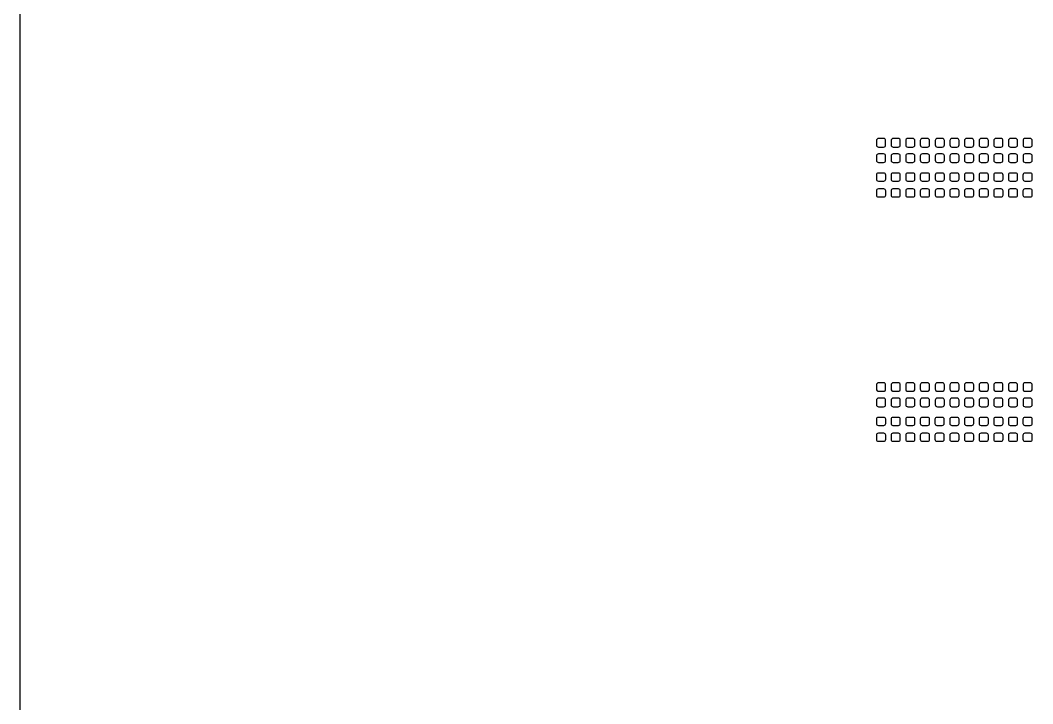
# Model space of a CAD drawing. Extents: x -190 to 190, y -140 to 140.
# Drawn here: x -190 to -86.3, y -70 to 0 of the extents above; entities that cross this region are included whole.
import ezdxf

# ---------------------------------------------------------------- set-up
doc = ezdxf.new("R2010")
doc.units = 0
doc.header["$MEASUREMENT"] = 0
doc.layers.get('0').update_dxf_attribs({"linetype": 'CONTINUOUS'})

msp = doc.modelspace()

# ---------------------------------------------------------------- linework, layer by layer
for points in [[(-190, 135.000039, -0.414214), (-185, 140.000049), (-185, 140.000049), (185, 140.000049), (185, 140.000049, -0.414214), (190, 135.000039), (190, 135.000039), (190, -134.999961), (190, -134.999961, -0.414214), (185, -139.999951), (185, -139.999951), (-185, -139.999951), (-185, -139.999951, -0.414214), (-190, -134.999961), (-190, -134.999961), (-190, 135.000039)], [(-101.380996, -12.326, 0.414882), (-101.6, -12.107), (-101.6, -12.107), (-102.107998, -12.107), (-102.107998, -12.107, 0.414882), (-102.326992, -12.326), (-102.326992, -12.326), (-102.326992, -12.763), (-102.326992, -12.763, 0.413546), (-102.107998, -12.982), (-102.107998, -12.982), (-101.6, -12.982), (-101.6, -12.982, 0.413546), (-101.380996, -12.763), (-101.380996, -12.763), (-101.380996, -12.326)], [(-99.882002, -12.326, 0.414882), (-100.101006, -12.107), (-100.101006, -12.107), (-100.608994, -12.107), (-100.608994, -12.107, 0.414882), (-100.827998, -12.326), (-100.827998, -12.326), (-100.827998, -12.763), (-100.827998, -12.763, 0.413546), (-100.608994, -12.982), (-100.608994, -12.982), (-100.101006, -12.982), (-100.101006, -12.982, 0.413546), (-99.882002, -12.763), (-99.882002, -12.763), (-99.882002, -12.326)], [(-98.384004, -12.326, 0.414882), (-98.602998, -12.107), (-98.602998, -12.107), (-99.110996, -12.107), (-99.110996, -12.107, 0.414882), (-99.33, -12.326), (-99.33, -12.326), (-99.33, -12.763), (-99.33, -12.763, 0.413546), (-99.110996, -12.982), (-99.110996, -12.982), (-98.602998, -12.982), (-98.602998, -12.982, 0.413546), (-98.384004, -12.763), (-98.384004, -12.763), (-98.384004, -12.326)], [(-96.885, -12.326, 0.414882), (-97.103994, -12.107), (-97.103994, -12.107), (-97.612002, -12.107), (-97.612002, -12.107, 0.414882), (-97.831006, -12.326), (-97.831006, -12.326), (-97.831006, -12.763), (-97.831006, -12.763, 0.413546), (-97.612002, -12.982), (-97.612002, -12.982), (-97.103994, -12.982), (-97.103994, -12.982, 0.413546), (-96.885, -12.763), (-96.885, -12.763), (-96.885, -12.326)], [(-95.361006, -12.326, 0.414882), (-95.58, -12.107), (-95.58, -12.107), (-96.087998, -12.107), (-96.087998, -12.107, 0.414882), (-96.307002, -12.326), (-96.307002, -12.326), (-96.307002, -12.763), (-96.307002, -12.763, 0.413546), (-96.087998, -12.982), (-96.087998, -12.982), (-95.58, -12.982), (-95.58, -12.982, 0.413546), (-95.361006, -12.763), (-95.361006, -12.763), (-95.361006, -12.326)], [(-93.863008, -12.326, 0.414882), (-94.082002, -12.107), (-94.082002, -12.107), (-94.59, -12.107), (-94.59, -12.107, 0.414882), (-94.809004, -12.326), (-94.809004, -12.326), (-94.809004, -12.763), (-94.809004, -12.763, 0.413546), (-94.59, -12.982), (-94.59, -12.982), (-94.082002, -12.982), (-94.082002, -12.982, 0.413546), (-93.863008, -12.763), (-93.863008, -12.763), (-93.863008, -12.326)], [(-92.363994, -12.326, 0.414882), (-92.582998, -12.107), (-92.582998, -12.107), (-93.090996, -12.107), (-93.090996, -12.107, 0.414882), (-93.31, -12.326), (-93.31, -12.326), (-93.31, -12.763), (-93.31, -12.763, 0.413546), (-93.090996, -12.982), (-93.090996, -12.982), (-92.582998, -12.982), (-92.582998, -12.982, 0.413546), (-92.363994, -12.763), (-92.363994, -12.763), (-92.363994, -12.326)], [(-90.865, -12.326, 0.414882), (-91.084004, -12.107), (-91.084004, -12.107), (-91.592002, -12.107), (-91.592002, -12.107, 0.414882), (-91.811006, -12.326), (-91.811006, -12.326), (-91.811006, -12.763), (-91.811006, -12.763, 0.413546), (-91.592002, -12.982), (-91.592002, -12.982), (-91.084004, -12.982), (-91.084004, -12.982, 0.413546), (-90.865, -12.763), (-90.865, -12.763), (-90.865, -12.326)], [(-89.367002, -12.326, 0.414882), (-89.585996, -12.107), (-89.585996, -12.107), (-90.094004, -12.107), (-90.094004, -12.107, 0.414882), (-90.312998, -12.326), (-90.312998, -12.326), (-90.312998, -12.763), (-90.312998, -12.763, 0.413546), (-90.094004, -12.982), (-90.094004, -12.982), (-89.585996, -12.982), (-89.585996, -12.982, 0.413546), (-89.367002, -12.763), (-89.367002, -12.763), (-89.367002, -12.326)], [(-87.867998, -12.326, 0.414882), (-88.087002, -12.107), (-88.087002, -12.107), (-88.595, -12.107), (-88.595, -12.107, 0.414882), (-88.813994, -12.326), (-88.813994, -12.326), (-88.813994, -12.763), (-88.813994, -12.763, 0.413546), (-88.595, -12.982), (-88.595, -12.982), (-88.087002, -12.982), (-88.087002, -12.982, 0.413546), (-87.867998, -12.763), (-87.867998, -12.763), (-87.867998, -12.326)], [(-86.37, -12.326, 0.414882), (-86.589004, -12.107), (-86.589004, -12.107), (-87.096992, -12.107), (-87.096992, -12.107, 0.414882), (-87.315996, -12.326), (-87.315996, -12.326), (-87.315996, -12.763), (-87.315996, -12.763, 0.413546), (-87.096992, -12.982), (-87.096992, -12.982), (-86.589004, -12.982), (-86.589004, -12.982, 0.413546), (-86.37, -12.763), (-86.37, -12.763), (-86.37, -12.326)], [(-101.380996, -13.9, 0.413553), (-101.6, -13.681), (-101.6, -13.681), (-102.107998, -13.681), (-102.107998, -13.681, 0.413553), (-102.326992, -13.9), (-102.326992, -13.9), (-102.326992, -14.337), (-102.326992, -14.337, 0.414875), (-102.107998, -14.556), (-102.107998, -14.556), (-101.6, -14.556), (-101.6, -14.556, 0.414875), (-101.380996, -14.337), (-101.380996, -14.337), (-101.380996, -13.9)], [(-99.882002, -13.9, 0.413553), (-100.101006, -13.681), (-100.101006, -13.681), (-100.608994, -13.681), (-100.608994, -13.681, 0.413553), (-100.827998, -13.9), (-100.827998, -13.9), (-100.827998, -14.337), (-100.827998, -14.337, 0.414875), (-100.608994, -14.556), (-100.608994, -14.556), (-100.101006, -14.556), (-100.101006, -14.556, 0.414875), (-99.882002, -14.337), (-99.882002, -14.337), (-99.882002, -13.9)], [(-98.384004, -13.9, 0.413553), (-98.602998, -13.681), (-98.602998, -13.681), (-99.110996, -13.681), (-99.110996, -13.681, 0.413553), (-99.33, -13.9), (-99.33, -13.9), (-99.33, -14.337), (-99.33, -14.337, 0.414875), (-99.110996, -14.556), (-99.110996, -14.556), (-98.602998, -14.556), (-98.602998, -14.556, 0.414875), (-98.384004, -14.337), (-98.384004, -14.337), (-98.384004, -13.9)], [(-96.885, -13.9, 0.413553), (-97.103994, -13.681), (-97.103994, -13.681), (-97.612002, -13.681), (-97.612002, -13.681, 0.413553), (-97.831006, -13.9), (-97.831006, -13.9), (-97.831006, -14.337), (-97.831006, -14.337, 0.414875), (-97.612002, -14.556), (-97.612002, -14.556), (-97.103994, -14.556), (-97.103994, -14.556, 0.414875), (-96.885, -14.337), (-96.885, -14.337), (-96.885, -13.9)], [(-95.361006, -13.9, 0.413553), (-95.58, -13.681), (-95.58, -13.681), (-96.087998, -13.681), (-96.087998, -13.681, 0.413553), (-96.307002, -13.9), (-96.307002, -13.9), (-96.307002, -14.337), (-96.307002, -14.337, 0.414875), (-96.087998, -14.556), (-96.087998, -14.556), (-95.58, -14.556), (-95.58, -14.556, 0.414875), (-95.361006, -14.337), (-95.361006, -14.337), (-95.361006, -13.9)], [(-93.863008, -13.9, 0.413553), (-94.082002, -13.681), (-94.082002, -13.681), (-94.59, -13.681), (-94.59, -13.681, 0.413553), (-94.809004, -13.9), (-94.809004, -13.9), (-94.809004, -14.337), (-94.809004, -14.337, 0.414875), (-94.59, -14.556), (-94.59, -14.556), (-94.082002, -14.556), (-94.082002, -14.556, 0.414875), (-93.863008, -14.337), (-93.863008, -14.337), (-93.863008, -13.9)], [(-92.363994, -13.9, 0.413553), (-92.582998, -13.681), (-92.582998, -13.681), (-93.090996, -13.681), (-93.090996, -13.681, 0.413553), (-93.31, -13.9), (-93.31, -13.9), (-93.31, -14.337), (-93.31, -14.337, 0.414875), (-93.090996, -14.556), (-93.090996, -14.556), (-92.582998, -14.556), (-92.582998, -14.556, 0.414875), (-92.363994, -14.337), (-92.363994, -14.337), (-92.363994, -13.9)], [(-90.865, -13.9, 0.413553), (-91.084004, -13.681), (-91.084004, -13.681), (-91.592002, -13.681), (-91.592002, -13.681, 0.413553), (-91.811006, -13.9), (-91.811006, -13.9), (-91.811006, -14.337), (-91.811006, -14.337, 0.414875), (-91.592002, -14.556), (-91.592002, -14.556), (-91.084004, -14.556), (-91.084004, -14.556, 0.414875), (-90.865, -14.337), (-90.865, -14.337), (-90.865, -13.9)], [(-89.367002, -13.9, 0.413553), (-89.585996, -13.681), (-89.585996, -13.681), (-90.094004, -13.681), (-90.094004, -13.681, 0.413553), (-90.312998, -13.9), (-90.312998, -13.9), (-90.312998, -14.337), (-90.312998, -14.337, 0.414875), (-90.094004, -14.556), (-90.094004, -14.556), (-89.585996, -14.556), (-89.585996, -14.556, 0.414875), (-89.367002, -14.337), (-89.367002, -14.337), (-89.367002, -13.9)], [(-87.867998, -13.9, 0.413553), (-88.087002, -13.681), (-88.087002, -13.681), (-88.595, -13.681), (-88.595, -13.681, 0.413553), (-88.813994, -13.9), (-88.813994, -13.9), (-88.813994, -14.337), (-88.813994, -14.337, 0.414875), (-88.595, -14.556), (-88.595, -14.556), (-88.087002, -14.556), (-88.087002, -14.556, 0.414875), (-87.867998, -14.337), (-87.867998, -14.337), (-87.867998, -13.9)], [(-86.37, -13.9, 0.413553), (-86.589004, -13.681), (-86.589004, -13.681), (-87.096992, -13.681), (-87.096992, -13.681, 0.413553), (-87.315996, -13.9), (-87.315996, -13.9), (-87.315996, -14.337), (-87.315996, -14.337, 0.414875), (-87.096992, -14.556), (-87.096992, -14.556), (-86.589004, -14.556), (-86.589004, -14.556, 0.414875), (-86.37, -14.337), (-86.37, -14.337), (-86.37, -13.9)], [(-101.379004, -15.851, 0.413483), (-101.579004, -15.651001), (-101.579004, -15.651001), (-102.128994, -15.651001), (-102.128994, -15.651001, 0.413483), (-102.329004, -15.851), (-102.329004, -15.851), (-102.329004, -16.273999), (-102.329004, -16.273999, 0.414945), (-102.128994, -16.473999), (-102.128994, -16.473999), (-101.579004, -16.473999), (-101.579004, -16.473999, 0.414945), (-101.379004, -16.273999), (-101.379004, -16.273999), (-101.379004, -15.851)], [(-99.880996, -15.851, 0.413483), (-100.080996, -15.651001), (-100.080996, -15.651001), (-100.630996, -15.651001), (-100.630996, -15.651001, 0.413483), (-100.831006, -15.851), (-100.831006, -15.851), (-100.831006, -16.273999), (-100.831006, -16.273999, 0.414945), (-100.630996, -16.473999), (-100.630996, -16.473999), (-100.080996, -16.473999), (-100.080996, -16.473999, 0.414945), (-99.880996, -16.273999), (-99.880996, -16.273999), (-99.880996, -15.851)], [(-98.381992, -15.851, 0.413483), (-98.582002, -15.651001), (-98.582002, -15.651001), (-99.132002, -15.651001), (-99.132002, -15.651001, 0.413483), (-99.332002, -15.851), (-99.332002, -15.851), (-99.332002, -16.273999), (-99.332002, -16.273999, 0.414945), (-99.132002, -16.473999), (-99.132002, -16.473999), (-98.582002, -16.473999), (-98.582002, -16.473999, 0.414945), (-98.381992, -16.273999), (-98.381992, -16.273999), (-98.381992, -15.851)], [(-96.882998, -15.851, 0.413483), (-97.082998, -15.651001), (-97.082998, -15.651001), (-97.632998, -15.651001), (-97.632998, -15.651001, 0.413483), (-97.832998, -15.851), (-97.832998, -15.851), (-97.832998, -16.273999), (-97.832998, -16.273999, 0.414945), (-97.632998, -16.473999), (-97.632998, -16.473999), (-97.082998, -16.473999), (-97.082998, -16.473999, 0.414945), (-96.882998, -16.273999), (-96.882998, -16.273999), (-96.882998, -15.851)], [(-95.358994, -15.851, 0.413483), (-95.559004, -15.651001), (-95.559004, -15.651001), (-96.109004, -15.651001), (-96.109004, -15.651001, 0.413483), (-96.308994, -15.851), (-96.308994, -15.851), (-96.308994, -16.273999), (-96.308994, -16.273999, 0.414945), (-96.109004, -16.473999), (-96.109004, -16.473999), (-95.559004, -16.473999), (-95.559004, -16.473999, 0.414945), (-95.358994, -16.273999), (-95.358994, -16.273999), (-95.358994, -15.851)], [(-93.860996, -15.851, 0.413483), (-94.061006, -15.651001), (-94.061006, -15.651001), (-94.610996, -15.651001), (-94.610996, -15.651001, 0.413483), (-94.810996, -15.851), (-94.810996, -15.851), (-94.810996, -16.273999), (-94.810996, -16.273999, 0.414945), (-94.610996, -16.473999), (-94.610996, -16.473999), (-94.061006, -16.473999), (-94.061006, -16.473999, 0.414945), (-93.860996, -16.273999), (-93.860996, -16.273999), (-93.860996, -15.851)], [(-92.362002, -15.851, 0.413483), (-92.562002, -15.651001), (-92.562002, -15.651001), (-93.112002, -15.651001), (-93.112002, -15.651001, 0.413483), (-93.312002, -15.851), (-93.312002, -15.851), (-93.312002, -16.273999), (-93.312002, -16.273999, 0.414945), (-93.112002, -16.473999), (-93.112002, -16.473999), (-92.562002, -16.473999), (-92.562002, -16.473999, 0.414945), (-92.362002, -16.273999), (-92.362002, -16.273999), (-92.362002, -15.851)], [(-90.864004, -15.851, 0.413483), (-91.063994, -15.651001), (-91.063994, -15.651001), (-91.614004, -15.651001), (-91.614004, -15.651001, 0.413483), (-91.813994, -15.851), (-91.813994, -15.851), (-91.813994, -16.273999), (-91.813994, -16.273999, 0.414945), (-91.614004, -16.473999), (-91.614004, -16.473999), (-91.063994, -16.473999), (-91.063994, -16.473999, 0.414945), (-90.864004, -16.273999), (-90.864004, -16.273999), (-90.864004, -15.851)], [(-89.365, -15.851, 0.413483), (-89.565, -15.651001), (-89.565, -15.651001), (-90.115, -15.651001), (-90.115, -15.651001, 0.413483), (-90.315, -15.851), (-90.315, -15.851), (-90.315, -16.273999), (-90.315, -16.273999, 0.414945), (-90.115, -16.473999), (-90.115, -16.473999), (-89.565, -16.473999), (-89.565, -16.473999, 0.414945), (-89.365, -16.273999), (-89.365, -16.273999), (-89.365, -15.851)], [(-87.865996, -15.851, 0.413483), (-88.065996, -15.651001), (-88.065996, -15.651001), (-88.615996, -15.651001), (-88.615996, -15.651001, 0.413483), (-88.816006, -15.851), (-88.816006, -15.851), (-88.816006, -16.273999), (-88.816006, -16.273999, 0.414945), (-88.615996, -16.473999), (-88.615996, -16.473999), (-88.065996, -16.473999), (-88.065996, -16.473999, 0.414945), (-87.865996, -16.273999), (-87.865996, -16.273999), (-87.865996, -15.851)], [(-86.367998, -15.851, 0.413483), (-86.567998, -15.651001), (-86.567998, -15.651001), (-87.117998, -15.651001), (-87.117998, -15.651001, 0.413483), (-87.318008, -15.851), (-87.318008, -15.851), (-87.318008, -16.273999), (-87.318008, -16.273999, 0.414945), (-87.117998, -16.473999), (-87.117998, -16.473999), (-86.567998, -16.473999), (-86.567998, -16.473999, 0.414945), (-86.367998, -16.273999), (-86.367998, -16.273999), (-86.367998, -15.851)], [(-101.379004, -17.476, 0.414942), (-101.579004, -17.276), (-101.579004, -17.276), (-102.128994, -17.276), (-102.128994, -17.276, 0.414942), (-102.329004, -17.476), (-102.329004, -17.476), (-102.329004, -17.898999), (-102.329004, -17.898999, 0.413487), (-102.128994, -18.099), (-102.128994, -18.099), (-101.579004, -18.099), (-101.579004, -18.099, 0.413487), (-101.379004, -17.898999), (-101.379004, -17.898999), (-101.379004, -17.476)], [(-99.880996, -17.476, 0.414942), (-100.080996, -17.276), (-100.080996, -17.276), (-100.630996, -17.276), (-100.630996, -17.276, 0.414942), (-100.831006, -17.476), (-100.831006, -17.476), (-100.831006, -17.898999), (-100.831006, -17.898999, 0.413487), (-100.630996, -18.099), (-100.630996, -18.099), (-100.080996, -18.099), (-100.080996, -18.099, 0.413487), (-99.880996, -17.898999), (-99.880996, -17.898999), (-99.880996, -17.476)], [(-98.381992, -17.476, 0.414942), (-98.582002, -17.276), (-98.582002, -17.276), (-99.132002, -17.276), (-99.132002, -17.276, 0.414942), (-99.332002, -17.476), (-99.332002, -17.476), (-99.332002, -17.898999), (-99.332002, -17.898999, 0.413487), (-99.132002, -18.099), (-99.132002, -18.099), (-98.582002, -18.099), (-98.582002, -18.099, 0.413487), (-98.381992, -17.898999), (-98.381992, -17.898999), (-98.381992, -17.476)], [(-96.882998, -17.476, 0.414942), (-97.082998, -17.276), (-97.082998, -17.276), (-97.632998, -17.276), (-97.632998, -17.276, 0.414942), (-97.832998, -17.476), (-97.832998, -17.476), (-97.832998, -17.898999), (-97.832998, -17.898999, 0.413487), (-97.632998, -18.099), (-97.632998, -18.099), (-97.082998, -18.099), (-97.082998, -18.099, 0.413487), (-96.882998, -17.898999), (-96.882998, -17.898999), (-96.882998, -17.476)], [(-95.358994, -17.476, 0.414942), (-95.559004, -17.276), (-95.559004, -17.276), (-96.109004, -17.276), (-96.109004, -17.276, 0.414942), (-96.308994, -17.476), (-96.308994, -17.476), (-96.308994, -17.898999), (-96.308994, -17.898999, 0.413487), (-96.109004, -18.099), (-96.109004, -18.099), (-95.559004, -18.099), (-95.559004, -18.099, 0.413487), (-95.358994, -17.898999), (-95.358994, -17.898999), (-95.358994, -17.476)], [(-93.860996, -17.476, 0.414942), (-94.061006, -17.276), (-94.061006, -17.276), (-94.610996, -17.276), (-94.610996, -17.276, 0.414942), (-94.810996, -17.476), (-94.810996, -17.476), (-94.810996, -17.898999), (-94.810996, -17.898999, 0.413487), (-94.610996, -18.099), (-94.610996, -18.099), (-94.061006, -18.099), (-94.061006, -18.099, 0.413487), (-93.860996, -17.898999), (-93.860996, -17.898999), (-93.860996, -17.476)], [(-92.362002, -17.476, 0.414942), (-92.562002, -17.276), (-92.562002, -17.276), (-93.112002, -17.276), (-93.112002, -17.276, 0.414942), (-93.312002, -17.476), (-93.312002, -17.476), (-93.312002, -17.898999), (-93.312002, -17.898999, 0.413487), (-93.112002, -18.099), (-93.112002, -18.099), (-92.562002, -18.099), (-92.562002, -18.099, 0.413487), (-92.362002, -17.898999), (-92.362002, -17.898999), (-92.362002, -17.476)], [(-90.864004, -17.476, 0.414942), (-91.063994, -17.276), (-91.063994, -17.276), (-91.614004, -17.276), (-91.614004, -17.276, 0.414942), (-91.813994, -17.476), (-91.813994, -17.476), (-91.813994, -17.898999), (-91.813994, -17.898999, 0.413487), (-91.614004, -18.099), (-91.614004, -18.099), (-91.063994, -18.099), (-91.063994, -18.099, 0.413487), (-90.864004, -17.898999), (-90.864004, -17.898999), (-90.864004, -17.476)], [(-89.365, -17.476, 0.414942), (-89.565, -17.276), (-89.565, -17.276), (-90.115, -17.276), (-90.115, -17.276, 0.414942), (-90.315, -17.476), (-90.315, -17.476), (-90.315, -17.898999), (-90.315, -17.898999, 0.413487), (-90.115, -18.099), (-90.115, -18.099), (-89.565, -18.099), (-89.565, -18.099, 0.413487), (-89.365, -17.898999), (-89.365, -17.898999), (-89.365, -17.476)], [(-87.865996, -17.476, 0.414942), (-88.065996, -17.276), (-88.065996, -17.276), (-88.615996, -17.276), (-88.615996, -17.276, 0.414942), (-88.816006, -17.476), (-88.816006, -17.476), (-88.816006, -17.898999), (-88.816006, -17.898999, 0.413487), (-88.615996, -18.099), (-88.615996, -18.099), (-88.065996, -18.099), (-88.065996, -18.099, 0.413487), (-87.865996, -17.898999), (-87.865996, -17.898999), (-87.865996, -17.476)], [(-86.367998, -17.476, 0.414942), (-86.567998, -17.276), (-86.567998, -17.276), (-87.117998, -17.276), (-87.117998, -17.276, 0.414942), (-87.318008, -17.476), (-87.318008, -17.476), (-87.318008, -17.898999), (-87.318008, -17.898999, 0.413487), (-87.117998, -18.099), (-87.117998, -18.099), (-86.567998, -18.099), (-86.567998, -18.099, 0.413487), (-86.367998, -17.898999), (-86.367998, -17.898999), (-86.367998, -17.476)], [(-101.380996, -37.345, 0.414883), (-101.6, -37.126001), (-101.6, -37.126001), (-102.107998, -37.126001), (-102.107998, -37.126001, 0.414883), (-102.326992, -37.345), (-102.326992, -37.345), (-102.326992, -37.782), (-102.326992, -37.782, 0.413545), (-102.107998, -38.001001), (-102.107998, -38.001001), (-101.6, -38.001001), (-101.6, -38.001001, 0.413545), (-101.380996, -37.782), (-101.380996, -37.782), (-101.380996, -37.345)], [(-99.882002, -37.345, 0.414883), (-100.101006, -37.126001), (-100.101006, -37.126001), (-100.608994, -37.126001), (-100.608994, -37.126001, 0.414883), (-100.827998, -37.345), (-100.827998, -37.345), (-100.827998, -37.782), (-100.827998, -37.782, 0.413545), (-100.608994, -38.001001), (-100.608994, -38.001001), (-100.101006, -38.001001), (-100.101006, -38.001001, 0.413545), (-99.882002, -37.782), (-99.882002, -37.782), (-99.882002, -37.345)], [(-98.384004, -37.345, 0.414883), (-98.602998, -37.126001), (-98.602998, -37.126001), (-99.110996, -37.126001), (-99.110996, -37.126001, 0.414883), (-99.33, -37.345), (-99.33, -37.345), (-99.33, -37.782), (-99.33, -37.782, 0.413545), (-99.110996, -38.001001), (-99.110996, -38.001001), (-98.602998, -38.001001), (-98.602998, -38.001001, 0.413545), (-98.384004, -37.782), (-98.384004, -37.782), (-98.384004, -37.345)], [(-96.885, -37.345, 0.414883), (-97.103994, -37.126001), (-97.103994, -37.126001), (-97.612002, -37.126001), (-97.612002, -37.126001, 0.414883), (-97.831006, -37.345), (-97.831006, -37.345), (-97.831006, -37.782), (-97.831006, -37.782, 0.413545), (-97.612002, -38.001001), (-97.612002, -38.001001), (-97.103994, -38.001001), (-97.103994, -38.001001, 0.413545), (-96.885, -37.782), (-96.885, -37.782), (-96.885, -37.345)], [(-95.361006, -37.345, 0.414883), (-95.58, -37.126001), (-95.58, -37.126001), (-96.087998, -37.126001), (-96.087998, -37.126001, 0.414883), (-96.307002, -37.345), (-96.307002, -37.345), (-96.307002, -37.782), (-96.307002, -37.782, 0.413545), (-96.087998, -38.001001), (-96.087998, -38.001001), (-95.58, -38.001001), (-95.58, -38.001001, 0.413545), (-95.361006, -37.782), (-95.361006, -37.782), (-95.361006, -37.345)], [(-93.863008, -37.345, 0.414883), (-94.082002, -37.126001), (-94.082002, -37.126001), (-94.59, -37.126001), (-94.59, -37.126001, 0.414883), (-94.809004, -37.345), (-94.809004, -37.345), (-94.809004, -37.782), (-94.809004, -37.782, 0.413545), (-94.59, -38.001001), (-94.59, -38.001001), (-94.082002, -38.001001), (-94.082002, -38.001001, 0.413545), (-93.863008, -37.782), (-93.863008, -37.782), (-93.863008, -37.345)], [(-92.363994, -37.345, 0.414883), (-92.582998, -37.126001), (-92.582998, -37.126001), (-93.090996, -37.126001), (-93.090996, -37.126001, 0.414883), (-93.31, -37.345), (-93.31, -37.345), (-93.31, -37.782), (-93.31, -37.782, 0.413545), (-93.090996, -38.001001), (-93.090996, -38.001001), (-92.582998, -38.001001), (-92.582998, -38.001001, 0.413545), (-92.363994, -37.782), (-92.363994, -37.782), (-92.363994, -37.345)], [(-90.865, -37.345, 0.414883), (-91.084004, -37.126001), (-91.084004, -37.126001), (-91.592002, -37.126001), (-91.592002, -37.126001, 0.414883), (-91.811006, -37.345), (-91.811006, -37.345), (-91.811006, -37.782), (-91.811006, -37.782, 0.413545), (-91.592002, -38.001001), (-91.592002, -38.001001), (-91.084004, -38.001001), (-91.084004, -38.001001, 0.413545), (-90.865, -37.782), (-90.865, -37.782), (-90.865, -37.345)], [(-89.367002, -37.345, 0.414883), (-89.585996, -37.126001), (-89.585996, -37.126001), (-90.094004, -37.126001), (-90.094004, -37.126001, 0.414883), (-90.312998, -37.345), (-90.312998, -37.345), (-90.312998, -37.782), (-90.312998, -37.782, 0.413545), (-90.094004, -38.001001), (-90.094004, -38.001001), (-89.585996, -38.001001), (-89.585996, -38.001001, 0.413545), (-89.367002, -37.782), (-89.367002, -37.782), (-89.367002, -37.345)], [(-87.867998, -37.345, 0.414883), (-88.087002, -37.126001), (-88.087002, -37.126001), (-88.595, -37.126001), (-88.595, -37.126001, 0.414883), (-88.813994, -37.345), (-88.813994, -37.345), (-88.813994, -37.782), (-88.813994, -37.782, 0.413545), (-88.595, -38.001001), (-88.595, -38.001001), (-88.087002, -38.001001), (-88.087002, -38.001001, 0.413545), (-87.867998, -37.782), (-87.867998, -37.782), (-87.867998, -37.345)], [(-86.37, -37.345, 0.414883), (-86.589004, -37.126001), (-86.589004, -37.126001), (-87.096992, -37.126001), (-87.096992, -37.126001, 0.414883), (-87.315996, -37.345), (-87.315996, -37.345), (-87.315996, -37.782), (-87.315996, -37.782, 0.413545), (-87.096992, -38.001001), (-87.096992, -38.001001), (-86.589004, -38.001001), (-86.589004, -38.001001, 0.413545), (-86.37, -37.782), (-86.37, -37.782), (-86.37, -37.345)], [(-101.380996, -38.918999, 0.413548), (-101.6, -38.7), (-101.6, -38.7), (-102.107998, -38.7), (-102.107998, -38.7, 0.413548), (-102.326992, -38.918999), (-102.326992, -38.918999), (-102.326992, -39.356001), (-102.326992, -39.356001, 0.414877), (-102.107998, -39.575), (-102.107998, -39.575), (-101.6, -39.575), (-101.6, -39.575, 0.414877), (-101.380996, -39.356001), (-101.380996, -39.356001), (-101.380996, -38.918999)], [(-99.882002, -38.918999, 0.413548), (-100.101006, -38.7), (-100.101006, -38.7), (-100.608994, -38.7), (-100.608994, -38.7, 0.413548), (-100.827998, -38.918999), (-100.827998, -38.918999), (-100.827998, -39.356001), (-100.827998, -39.356001, 0.414877), (-100.608994, -39.575), (-100.608994, -39.575), (-100.101006, -39.575), (-100.101006, -39.575, 0.414877), (-99.882002, -39.356001), (-99.882002, -39.356001), (-99.882002, -38.918999)], [(-98.384004, -38.918999, 0.413548), (-98.602998, -38.7), (-98.602998, -38.7), (-99.110996, -38.7), (-99.110996, -38.7, 0.413548), (-99.33, -38.918999), (-99.33, -38.918999), (-99.33, -39.356001), (-99.33, -39.356001, 0.414877), (-99.110996, -39.575), (-99.110996, -39.575), (-98.602998, -39.575), (-98.602998, -39.575, 0.414877), (-98.384004, -39.356001), (-98.384004, -39.356001), (-98.384004, -38.918999)], [(-96.885, -38.918999, 0.413548), (-97.103994, -38.7), (-97.103994, -38.7), (-97.612002, -38.7), (-97.612002, -38.7, 0.413548), (-97.831006, -38.918999), (-97.831006, -38.918999), (-97.831006, -39.356001), (-97.831006, -39.356001, 0.414877), (-97.612002, -39.575), (-97.612002, -39.575), (-97.103994, -39.575), (-97.103994, -39.575, 0.414877), (-96.885, -39.356001), (-96.885, -39.356001), (-96.885, -38.918999)], [(-95.361006, -38.918999, 0.413548), (-95.58, -38.7), (-95.58, -38.7), (-96.087998, -38.7), (-96.087998, -38.7, 0.413548), (-96.307002, -38.918999), (-96.307002, -38.918999), (-96.307002, -39.356001), (-96.307002, -39.356001, 0.414877), (-96.087998, -39.575), (-96.087998, -39.575), (-95.58, -39.575), (-95.58, -39.575, 0.414877), (-95.361006, -39.356001), (-95.361006, -39.356001), (-95.361006, -38.918999)], [(-93.863008, -38.918999, 0.413548), (-94.082002, -38.7), (-94.082002, -38.7), (-94.59, -38.7), (-94.59, -38.7, 0.413548), (-94.809004, -38.918999), (-94.809004, -38.918999), (-94.809004, -39.356001), (-94.809004, -39.356001, 0.414877), (-94.59, -39.575), (-94.59, -39.575), (-94.082002, -39.575), (-94.082002, -39.575, 0.414877), (-93.863008, -39.356001), (-93.863008, -39.356001), (-93.863008, -38.918999)], [(-92.363994, -38.918999, 0.413548), (-92.582998, -38.7), (-92.582998, -38.7), (-93.090996, -38.7), (-93.090996, -38.7, 0.413548), (-93.31, -38.918999), (-93.31, -38.918999), (-93.31, -39.356001), (-93.31, -39.356001, 0.414877), (-93.090996, -39.575), (-93.090996, -39.575), (-92.582998, -39.575), (-92.582998, -39.575, 0.414877), (-92.363994, -39.356001), (-92.363994, -39.356001), (-92.363994, -38.918999)], [(-90.865, -38.918999, 0.413548), (-91.084004, -38.7), (-91.084004, -38.7), (-91.592002, -38.7), (-91.592002, -38.7, 0.413548), (-91.811006, -38.918999), (-91.811006, -38.918999), (-91.811006, -39.356001), (-91.811006, -39.356001, 0.414877), (-91.592002, -39.575), (-91.592002, -39.575), (-91.084004, -39.575), (-91.084004, -39.575, 0.414877), (-90.865, -39.356001), (-90.865, -39.356001), (-90.865, -38.918999)], [(-89.367002, -38.918999, 0.413548), (-89.585996, -38.7), (-89.585996, -38.7), (-90.094004, -38.7), (-90.094004, -38.7, 0.413548), (-90.312998, -38.918999), (-90.312998, -38.918999), (-90.312998, -39.356001), (-90.312998, -39.356001, 0.414877), (-90.094004, -39.575), (-90.094004, -39.575), (-89.585996, -39.575), (-89.585996, -39.575, 0.414877), (-89.367002, -39.356001), (-89.367002, -39.356001), (-89.367002, -38.918999)], [(-87.867998, -38.918999, 0.413548), (-88.087002, -38.7), (-88.087002, -38.7), (-88.595, -38.7), (-88.595, -38.7, 0.413548), (-88.813994, -38.918999), (-88.813994, -38.918999), (-88.813994, -39.356001), (-88.813994, -39.356001, 0.414877), (-88.595, -39.575), (-88.595, -39.575), (-88.087002, -39.575), (-88.087002, -39.575, 0.414877), (-87.867998, -39.356001), (-87.867998, -39.356001), (-87.867998, -38.918999)], [(-86.37, -38.918999, 0.413548), (-86.589004, -38.7), (-86.589004, -38.7), (-87.096992, -38.7), (-87.096992, -38.7, 0.413548), (-87.315996, -38.918999), (-87.315996, -38.918999), (-87.315996, -39.356001), (-87.315996, -39.356001, 0.414877), (-87.096992, -39.575), (-87.096992, -39.575), (-86.589004, -39.575), (-86.589004, -39.575, 0.414877), (-86.37, -39.356001), (-86.37, -39.356001), (-86.37, -38.918999)], [(-101.379004, -40.870999, 0.41494), (-101.579004, -40.670999), (-101.579004, -40.670999), (-102.128994, -40.670999), (-102.128994, -40.670999, 0.41494), (-102.329004, -40.870999), (-102.329004, -40.870999), (-102.329004, -41.293999), (-102.329004, -41.293999, 0.413492), (-102.128994, -41.493999), (-102.128994, -41.493999), (-101.579004, -41.493999), (-101.579004, -41.493999, 0.413492), (-101.379004, -41.293999), (-101.379004, -41.293999), (-101.379004, -40.870999)], [(-99.880996, -40.870999, 0.41494), (-100.080996, -40.670999), (-100.080996, -40.670999), (-100.630996, -40.670999), (-100.630996, -40.670999, 0.41494), (-100.831006, -40.870999), (-100.831006, -40.870999), (-100.831006, -41.293999), (-100.831006, -41.293999, 0.413492), (-100.630996, -41.493999), (-100.630996, -41.493999), (-100.080996, -41.493999), (-100.080996, -41.493999, 0.413492), (-99.880996, -41.293999), (-99.880996, -41.293999), (-99.880996, -40.870999)], [(-98.381992, -40.870999, 0.41494), (-98.582002, -40.670999), (-98.582002, -40.670999), (-99.132002, -40.670999), (-99.132002, -40.670999, 0.41494), (-99.332002, -40.870999), (-99.332002, -40.870999), (-99.332002, -41.293999), (-99.332002, -41.293999, 0.413492), (-99.132002, -41.493999), (-99.132002, -41.493999), (-98.582002, -41.493999), (-98.582002, -41.493999, 0.413492), (-98.381992, -41.293999), (-98.381992, -41.293999), (-98.381992, -40.870999)], [(-96.882998, -40.870999, 0.41494), (-97.082998, -40.670999), (-97.082998, -40.670999), (-97.632998, -40.670999), (-97.632998, -40.670999, 0.41494), (-97.832998, -40.870999), (-97.832998, -40.870999), (-97.832998, -41.293999), (-97.832998, -41.293999, 0.413492), (-97.632998, -41.493999), (-97.632998, -41.493999), (-97.082998, -41.493999), (-97.082998, -41.493999, 0.413492), (-96.882998, -41.293999), (-96.882998, -41.293999), (-96.882998, -40.870999)], [(-95.385, -40.870999, 0.41494), (-95.585, -40.670999), (-95.585, -40.670999), (-96.135, -40.670999), (-96.135, -40.670999, 0.41494), (-96.335, -40.870999), (-96.335, -40.870999), (-96.335, -41.293999), (-96.335, -41.293999, 0.413492), (-96.135, -41.493999), (-96.135, -41.493999), (-95.585, -41.493999), (-95.585, -41.493999, 0.413492), (-95.385, -41.293999), (-95.385, -41.293999), (-95.385, -40.870999)], [(-93.860996, -40.870999, 0.41494), (-94.061006, -40.670999), (-94.061006, -40.670999), (-94.610996, -40.670999), (-94.610996, -40.670999, 0.41494), (-94.810996, -40.870999), (-94.810996, -40.870999), (-94.810996, -41.293999), (-94.810996, -41.293999, 0.413492), (-94.610996, -41.493999), (-94.610996, -41.493999), (-94.061006, -41.493999), (-94.061006, -41.493999, 0.413492), (-93.860996, -41.293999), (-93.860996, -41.293999), (-93.860996, -40.870999)], [(-92.362002, -40.870999, 0.41494), (-92.562002, -40.670999), (-92.562002, -40.670999), (-93.112002, -40.670999), (-93.112002, -40.670999, 0.41494), (-93.312002, -40.870999), (-93.312002, -40.870999), (-93.312002, -41.293999), (-93.312002, -41.293999, 0.413492), (-93.112002, -41.493999), (-93.112002, -41.493999), (-92.562002, -41.493999), (-92.562002, -41.493999, 0.413492), (-92.362002, -41.293999), (-92.362002, -41.293999), (-92.362002, -40.870999)], [(-90.864004, -40.870999, 0.41494), (-91.063994, -40.670999), (-91.063994, -40.670999), (-91.614004, -40.670999), (-91.614004, -40.670999, 0.41494), (-91.813994, -40.870999), (-91.813994, -40.870999), (-91.813994, -41.293999), (-91.813994, -41.293999, 0.413492), (-91.614004, -41.493999), (-91.614004, -41.493999), (-91.063994, -41.493999), (-91.063994, -41.493999, 0.413492), (-90.864004, -41.293999), (-90.864004, -41.293999), (-90.864004, -40.870999)], [(-89.365, -40.870999, 0.41494), (-89.565, -40.670999), (-89.565, -40.670999), (-90.115, -40.670999), (-90.115, -40.670999, 0.41494), (-90.315, -40.870999), (-90.315, -40.870999), (-90.315, -41.293999), (-90.315, -41.293999, 0.413492), (-90.115, -41.493999), (-90.115, -41.493999), (-89.565, -41.493999), (-89.565, -41.493999, 0.413492), (-89.365, -41.293999), (-89.365, -41.293999), (-89.365, -40.870999)], [(-87.865996, -40.870999, 0.41494), (-88.065996, -40.670999), (-88.065996, -40.670999), (-88.615996, -40.670999), (-88.615996, -40.670999, 0.41494), (-88.816006, -40.870999), (-88.816006, -40.870999), (-88.816006, -41.293999), (-88.816006, -41.293999, 0.413492), (-88.615996, -41.493999), (-88.615996, -41.493999), (-88.065996, -41.493999), (-88.065996, -41.493999, 0.413492), (-87.865996, -41.293999), (-87.865996, -41.293999), (-87.865996, -40.870999)], [(-86.367998, -40.870999, 0.41494), (-86.567998, -40.670999), (-86.567998, -40.670999), (-87.117998, -40.670999), (-87.117998, -40.670999, 0.41494), (-87.318008, -40.870999), (-87.318008, -40.870999), (-87.318008, -41.293999), (-87.318008, -41.293999, 0.413492), (-87.117998, -41.493999), (-87.117998, -41.493999), (-86.567998, -41.493999), (-86.567998, -41.493999, 0.413492), (-86.367998, -41.293999), (-86.367998, -41.293999), (-86.367998, -40.870999)], [(-101.379004, -42.493999, 0.413492), (-101.579004, -42.293999), (-101.579004, -42.293999), (-102.128994, -42.293999), (-102.128994, -42.293999, 0.413492), (-102.329004, -42.493999), (-102.329004, -42.493999), (-102.329004, -42.916997), (-102.329004, -42.916997, 0.414944), (-102.128994, -43.117002), (-102.128994, -43.117002), (-101.579004, -43.117002), (-101.579004, -43.117002, 0.414944), (-101.379004, -42.916997), (-101.379004, -42.916997), (-101.379004, -42.493999)], [(-99.880996, -42.493999, 0.413492), (-100.080996, -42.293999), (-100.080996, -42.293999), (-100.630996, -42.293999), (-100.630996, -42.293999, 0.413492), (-100.831006, -42.493999), (-100.831006, -42.493999), (-100.831006, -42.916997), (-100.831006, -42.916997, 0.414944), (-100.630996, -43.117002), (-100.630996, -43.117002), (-100.080996, -43.117002), (-100.080996, -43.117002, 0.414944), (-99.880996, -42.916997), (-99.880996, -42.916997), (-99.880996, -42.493999)], [(-98.381992, -42.493999, 0.413492), (-98.582002, -42.293999), (-98.582002, -42.293999), (-99.132002, -42.293999), (-99.132002, -42.293999, 0.413492), (-99.332002, -42.493999), (-99.332002, -42.493999), (-99.332002, -42.916997), (-99.332002, -42.916997, 0.414944), (-99.132002, -43.117002), (-99.132002, -43.117002), (-98.582002, -43.117002), (-98.582002, -43.117002, 0.414944), (-98.381992, -42.916997), (-98.381992, -42.916997), (-98.381992, -42.493999)], [(-96.882998, -42.493999, 0.413492), (-97.082998, -42.293999), (-97.082998, -42.293999), (-97.632998, -42.293999), (-97.632998, -42.293999, 0.413492), (-97.832998, -42.493999), (-97.832998, -42.493999), (-97.832998, -42.916997), (-97.832998, -42.916997, 0.414944), (-97.632998, -43.117002), (-97.632998, -43.117002), (-97.082998, -43.117002), (-97.082998, -43.117002, 0.414944), (-96.882998, -42.916997), (-96.882998, -42.916997), (-96.882998, -42.493999)], [(-95.385, -42.493999, 0.413492), (-95.585, -42.293999), (-95.585, -42.293999), (-96.135, -42.293999), (-96.135, -42.293999, 0.413492), (-96.335, -42.493999), (-96.335, -42.493999), (-96.335, -42.916997), (-96.335, -42.916997, 0.414944), (-96.135, -43.117002), (-96.135, -43.117002), (-95.585, -43.117002), (-95.585, -43.117002, 0.414944), (-95.385, -42.916997), (-95.385, -42.916997), (-95.385, -42.493999)], [(-93.860996, -42.493999, 0.413492), (-94.061006, -42.293999), (-94.061006, -42.293999), (-94.610996, -42.293999), (-94.610996, -42.293999, 0.413492), (-94.810996, -42.493999), (-94.810996, -42.493999), (-94.810996, -42.916997), (-94.810996, -42.916997, 0.414944), (-94.610996, -43.117002), (-94.610996, -43.117002), (-94.061006, -43.117002), (-94.061006, -43.117002, 0.414944), (-93.860996, -42.916997), (-93.860996, -42.916997), (-93.860996, -42.493999)], [(-92.362002, -42.493999, 0.413492), (-92.562002, -42.293999), (-92.562002, -42.293999), (-93.112002, -42.293999), (-93.112002, -42.293999, 0.413492), (-93.312002, -42.493999), (-93.312002, -42.493999), (-93.312002, -42.916997), (-93.312002, -42.916997, 0.414944), (-93.112002, -43.117002), (-93.112002, -43.117002), (-92.562002, -43.117002), (-92.562002, -43.117002, 0.414944), (-92.362002, -42.916997), (-92.362002, -42.916997), (-92.362002, -42.493999)], [(-90.864004, -42.493999, 0.413492), (-91.063994, -42.293999), (-91.063994, -42.293999), (-91.614004, -42.293999), (-91.614004, -42.293999, 0.413492), (-91.813994, -42.493999), (-91.813994, -42.493999), (-91.813994, -42.916997), (-91.813994, -42.916997, 0.414944), (-91.614004, -43.117002), (-91.614004, -43.117002), (-91.063994, -43.117002), (-91.063994, -43.117002, 0.414944), (-90.864004, -42.916997), (-90.864004, -42.916997), (-90.864004, -42.493999)], [(-89.365, -42.493999, 0.413492), (-89.565, -42.293999), (-89.565, -42.293999), (-90.115, -42.293999), (-90.115, -42.293999, 0.413492), (-90.315, -42.493999), (-90.315, -42.493999), (-90.315, -42.916997), (-90.315, -42.916997, 0.414944), (-90.115, -43.117002), (-90.115, -43.117002), (-89.565, -43.117002), (-89.565, -43.117002, 0.414944), (-89.365, -42.916997), (-89.365, -42.916997), (-89.365, -42.493999)], [(-87.865996, -42.493999, 0.413492), (-88.065996, -42.293999), (-88.065996, -42.293999), (-88.615996, -42.293999), (-88.615996, -42.293999, 0.413492), (-88.816006, -42.493999), (-88.816006, -42.493999), (-88.816006, -42.916997), (-88.816006, -42.916997, 0.414944), (-88.615996, -43.117002), (-88.615996, -43.117002), (-88.065996, -43.117002), (-88.065996, -43.117002, 0.414944), (-87.865996, -42.916997), (-87.865996, -42.916997), (-87.865996, -42.493999)], [(-86.367998, -42.493999, 0.413492), (-86.567998, -42.293999), (-86.567998, -42.293999), (-87.117998, -42.293999), (-87.117998, -42.293999, 0.413492), (-87.318008, -42.493999), (-87.318008, -42.493999), (-87.318008, -42.916997), (-87.318008, -42.916997, 0.414944), (-87.117998, -43.117002), (-87.117998, -43.117002), (-86.567998, -43.117002), (-86.567998, -43.117002, 0.414944), (-86.367998, -42.916997), (-86.367998, -42.916997), (-86.367998, -42.493999)]]:
    msp.add_lwpolyline(points, format="xyb")

doc.saveas('drawing.dxf')
